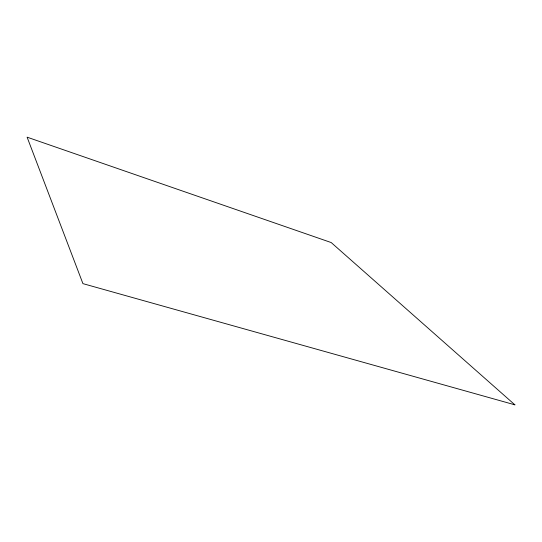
<?xml version="1.0" encoding="UTF-8"?>
<svg xmlns="http://www.w3.org/2000/svg" width="542" height="542" viewBox="0 0 542 542"><rect width="100%" height="100%" fill="white"/><g stroke="black" fill="none" stroke-linecap="round" stroke-linejoin="round"><path stroke-width="0.81" d="M514.9 404.833L82.933 283.635L27.1 137.167L331.189 242.545L514.9 404.833"/></g></svg>
